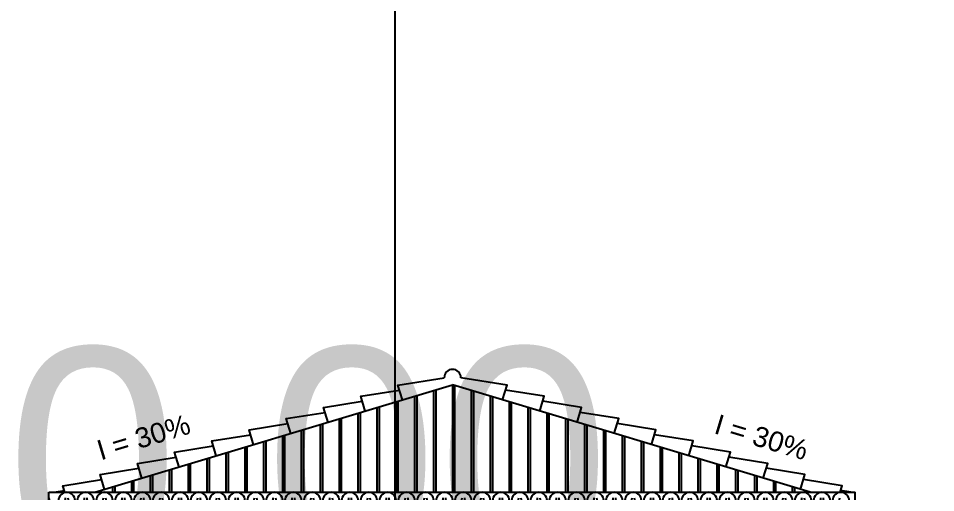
# Model space of a CAD drawing. Header units: metres. Extents: x 47723 to 48001, y 23322 to 23573.
# Drawn here: x 47868.63 to 47876.88, y 23458.7 to 23462.97 of the extents above; entities that cross this region are included whole.
import ezdxf

# ---------------------------------------------------------------- set-up
doc = ezdxf.new("R2010")
doc.units = ezdxf.units.M
doc.header["$LTSCALE"] = 0.25
doc.header["$PDMODE"] = 96
for name, color, linetype in [('0 @ 1', 7, 'Continuous'), ('ARQ_TXT 01', 1, 'Continuous'), ('ARQ_VISTA 02', 2, 'Continuous'), ('DET_VISTA 01', 1, 'Continuous'), ('SIMB_01', 1, 'Continuous'), ('SIMB_TXT', 1, 'Continuous')]:
    doc.layers.add(name, color=color, linetype=linetype)
doc.layers.add('ARQ_COTA_AZUL', color=5, linetype='Continuous', lineweight=20, true_color=0x0000ff)
doc.styles.add('Annot_1.8mm', font='arial.ttf', dxfattribs={"height": 1.8})
doc.styles.add('cota', font='arial.ttf')
doc.styles.add('SIMB', font='arial.ttf')
doc.dimstyles.new('Info 01 - annot', dxfattribs={"dimtxt": 2, "dimasz": 3, "dimexe": 1, "dimexo": 1, "dimgap": 1, "dimtad": 1, "dimzin": 4, "dimtxsty": 'cota', "dimblk": 'DOTSMALL', "dimcen": 2, "dimdle": 1, "dimclrd": 256, "dimclre": 256, "dimclrt": 1, "dimazin": 2, "dimtfac": 0.09, "dimtix": 1, "dimtmove": 2, "dimatfit": 2, "dimfxl": 5, "dimfxlon": 1, "dimtolj": 1, "dimtzin": 4, "dimlwd": -1, "dimarcsym": 1})

# ---------------------------------------------------------------- blocks, each defined once
blk = doc.blocks.new('*U312')
at = {"layer": 'SIMB_TXT', "style": 'SIMB'}
blk.add_attdef('00,00', (2.2989, 6.2028), '', height=2, dxfattribs=at)
blk = doc.blocks.new('*U515')
at = {"layer": '0 @ 1'}
blk.add_blockref('*U312', (47866.2176, 23451.8), dxfattribs=at).add_auto_attribs({'00,00': '0,00'})
blk = doc.blocks.new('*U51')
at = {"layer": 'ARQ_VISTA 02'}
for centre, start, end in [((-0.0425, 0.0125), 180, 0), ((0.0425, -0.0125), 0, 180)]:
    blk.add_arc(centre, 0.075, start, end, dxfattribs=at)
blk = doc.blocks.new('*U50')
at = {"layer": 'ARQ_VISTA 02', "color": 0, "linetype": 'ByBlock', "lineweight": -2, "transparency": 16777216}
for p in [(0, 0), (0.17, 0), (0.34, 0), (0.51, 0), (0.68, 0), (0.85, 0), (1.02, 0), (1.19, 0), (1.36, 0), (1.53, 0), (1.7, 0), (1.87, 0), (2.04, 0), (2.21, 0), (2.38, 0), (2.55, 0), (2.72, 0), (2.89, 0), (3.06, 0), (3.23, 0), (3.4, 0), (3.57, 0), (3.74, 0), (3.91, 0), (4.08, 0), (4.25, 0), (4.42, 0), (4.59, 0), (4.76, 0), (4.93, 0), (5.1, 0), (5.27, 0), (5.44, 0), (5.61, 0), (5.78, 0), (5.95, 0), (6.12, 0), (6.29, 0), (6.46, 0), (6.63, 0), (6.8, 0), (6.97, 0)]:
    blk.add_blockref('*U51', p, dxfattribs=at)
blk = doc.blocks.new('_DotSmall')
at = {"color": 0, "linetype": 'ByBlock', "const_width": 0.5}
blk.add_lwpolyline([(-0.0625, 0, 1), (0.0625, 0, 1)], format="xyb", close=True, dxfattribs=at)
blk = doc.blocks.new('*D130')
at = {"layer": 'ARQ_COTA_AZUL', "transparency": 16777216}
blk.add_line((47880.5699, 23458), (47880.5699, 23459.9075), dxfattribs=at)
at = {"layer": 'ARQ_COTA_AZUL', "lineweight": -2, "transparency": 16777216}
for p, q in [((47880.0699, 23459.8075), (47880.6699, 23459.8075)), ((47880.0699, 23458.1), (47880.6699, 23458.1))]:
    blk.add_line(p, q, dxfattribs=at)
at = {"layer": 'Defpoints', "color": 0, "transparency": 16777216}
for p in [(47872.5349, 23459.8075), (47880.5699, 23459.8075), (47877.0099, 23458.1)]:
    blk.add_point(p, dxfattribs=at)
at = {"layer": 'ARQ_COTA_AZUL', "transparency": 16777216, "xscale": 0.3, "yscale": 0.3, "zscale": 0.3}
for p, rotation in [((47880.5699, 23459.8075), 90), ((47880.5699, 23458.1), 270)]:
    blk.add_blockref('_DotSmall', p, dxfattribs=dict(at, rotation=rotation))
at = {"layer": 'ARQ_COTA_AZUL', "color": 1, "transparency": 16777216, "insert": (47880.3497, 23458.9538), "char_height": 0.2, "attachment_point": 5, "rotation": 90, "style": 'cota'}
blk.add_mtext('\\A1;1,71', dxfattribs=at)
blk = doc.blocks.new('*U315')
at = {"layer": 'SIMB_01'}
blk.add_line((0, 12.8125), (0, 0), dxfattribs=at)
at = {"layer": 'SIMB_TXT', "style": 'SIMB'}
blk.add_attdef('00,00', (2.2989, 12.1384), '', height=2, dxfattribs=at)
blk = doc.blocks.new('*U540')
at = {"layer": '0 @ 1'}
blk.add_blockref('*U315', (47872.0149, 23455.05), dxfattribs=at)

msp = doc.modelspace()

# ---------------------------------------------------------------- hatches: boundary and pattern name
at = {"layer": 'DET_VISTA 01'}
h = msp.add_hatch(dxfattribs=at)
h.set_pattern_fill('_USER', color=256, scale=0.17, angle=90, style=0, pattern_type=0)
h.set_pattern_definition([(90, (47869.64627, 23458.62623), (-0.17, 1e-17), [])])
h.paths.add_polyline_path([(47875.754, 23458.7012), (47872.5349, 23459.667), (47869.3157, 23458.7012)])
h = msp.add_hatch(dxfattribs=at)
h.set_pattern_fill('_USER', color=256, scale=0.17, angle=90, style=0, pattern_type=0)
h.set_pattern_definition([(90, (47869.66627, 23458.62623), (-0.17, 1e-17), [])])
h.paths.add_polyline_path([(47875.754, 23458.7012), (47872.5349, 23459.667), (47869.3157, 23458.7012)])

# ---------------------------------------------------------------- linework, layer by layer
at = {"layer": 'ARQ_VISTA 02'}
for p, q in [((47868.8991, 23458.7012), (47876.1596, 23458.7012)), ((47868.8991, 23458.5762), (47868.8991, 23458.7012)), ((47876.1596, 23458.5762), (47876.1596, 23458.7012))]:
    msp.add_line(p, q, dxfattribs=at)
at = {"layer": 'DET_VISTA 01'}
for p in [(47869.3157, 23458.7012), (47875.754, 23458.7012)]:
    msp.add_line(p, (47872.5349, 23459.667), dxfattribs=at)
for points in [[(47872.0841, 23459.5317), (47872.0439, 23459.6658), (47872.4599, 23459.7325)], [(47872.9856, 23459.5317), (47873.0258, 23459.6658), (47872.6099, 23459.7325)], [(47871.7489, 23459.4312), (47871.7087, 23459.5653), (47872.0573, 23459.6211)], [(47873.3208, 23459.4312), (47873.361, 23459.5653), (47873.0124, 23459.6211)], [(47871.4137, 23459.3306), (47871.3734, 23459.4647), (47871.7221, 23459.5206)], [(47873.6561, 23459.3306), (47873.6963, 23459.4647), (47873.3476, 23459.5206)], [(47871.0784, 23459.23), (47871.0382, 23459.3641), (47871.3868, 23459.42)], [(47873.9913, 23459.23), (47874.0315, 23459.3641), (47873.6829, 23459.42)], [(47870.7432, 23459.1295), (47870.7029, 23459.2636), (47871.0516, 23459.3194)], [(47874.3265, 23459.1295), (47874.3668, 23459.2636), (47874.0181, 23459.3194)], [(47870.4079, 23459.0289), (47870.3677, 23459.163), (47870.7164, 23459.2189)], [(47874.6618, 23459.0289), (47874.702, 23459.163), (47874.3534, 23459.2189)], [(47870.0727, 23458.9283), (47870.0325, 23459.0624), (47870.3811, 23459.1183)], [(47874.997, 23458.9283), (47875.0372, 23459.0624), (47874.6886, 23459.1183)], [(47869.7375, 23458.8277), (47869.6972, 23458.9618), (47870.0459, 23459.0177)], [(47875.3322, 23458.8277), (47875.3725, 23458.9618), (47875.0238, 23459.0177)], [(47869.4022, 23458.7272), (47869.362, 23458.8613), (47869.7106, 23458.9171)], [(47875.6675, 23458.7272), (47875.7077, 23458.8613), (47875.3591, 23458.9171)], [(47869.0446, 23458.7012), (47869.0267, 23458.7607), (47869.3754, 23458.8166)], [(47876.0251, 23458.7012), (47876.043, 23458.7607), (47875.6943, 23458.8166)], [(47868.948, 23458.7012), (47869.0402, 23458.716)], [(47876.1217, 23458.7012), (47876.0295, 23458.716)]]:
    msp.add_lwpolyline(points, dxfattribs=at)
msp.add_arc((47872.5349, 23459.7325), 0.075, 0, 180, dxfattribs=at)

# ---------------------------------------------------------------- block references
for name in ['*U540', '*U515']:
    msp.add_blockref(name, (0, 0))
at = {"layer": 'ARQ_VISTA 02'}
msp.add_blockref('*U50', (47869.0188, 23458.6387), dxfattribs=at)

# ---------------------------------------------------------------- texts
at = {"layer": 'ARQ_TXT 01', "char_height": 0.18, "width": 1.02, "style": 'Annot_1.8mm'}
for insert, attachment_point, rotation in [((47869.3152, 23459.1601), 1, 16.69924), ((47875.7545, 23459.1601), 3, 343.30076)]:
    msp.add_mtext('I = 30%', dxfattribs=dict(at, insert=insert, attachment_point=attachment_point, rotation=rotation))

# ---------------------------------------------------------------- dimensions: what is measured, and where the dimension line sits
at = {"layer": 'ARQ_COTA_AZUL'}
dim = msp.add_linear_dim(base=(47880.5699, 23459.8075), p1=(47877.0099, 23458.1), p2=(47872.5349, 23459.8075), angle=90, dimstyle='Info 01 - annot', override={"dimscale": 0}, dxfattribs=at)
dim.commit()
dim.dimension.update_dxf_attribs({"geometry": '*D130', "text_midpoint": (47880.3497, 23458.9538)})

doc.saveas('drawing.dxf')
